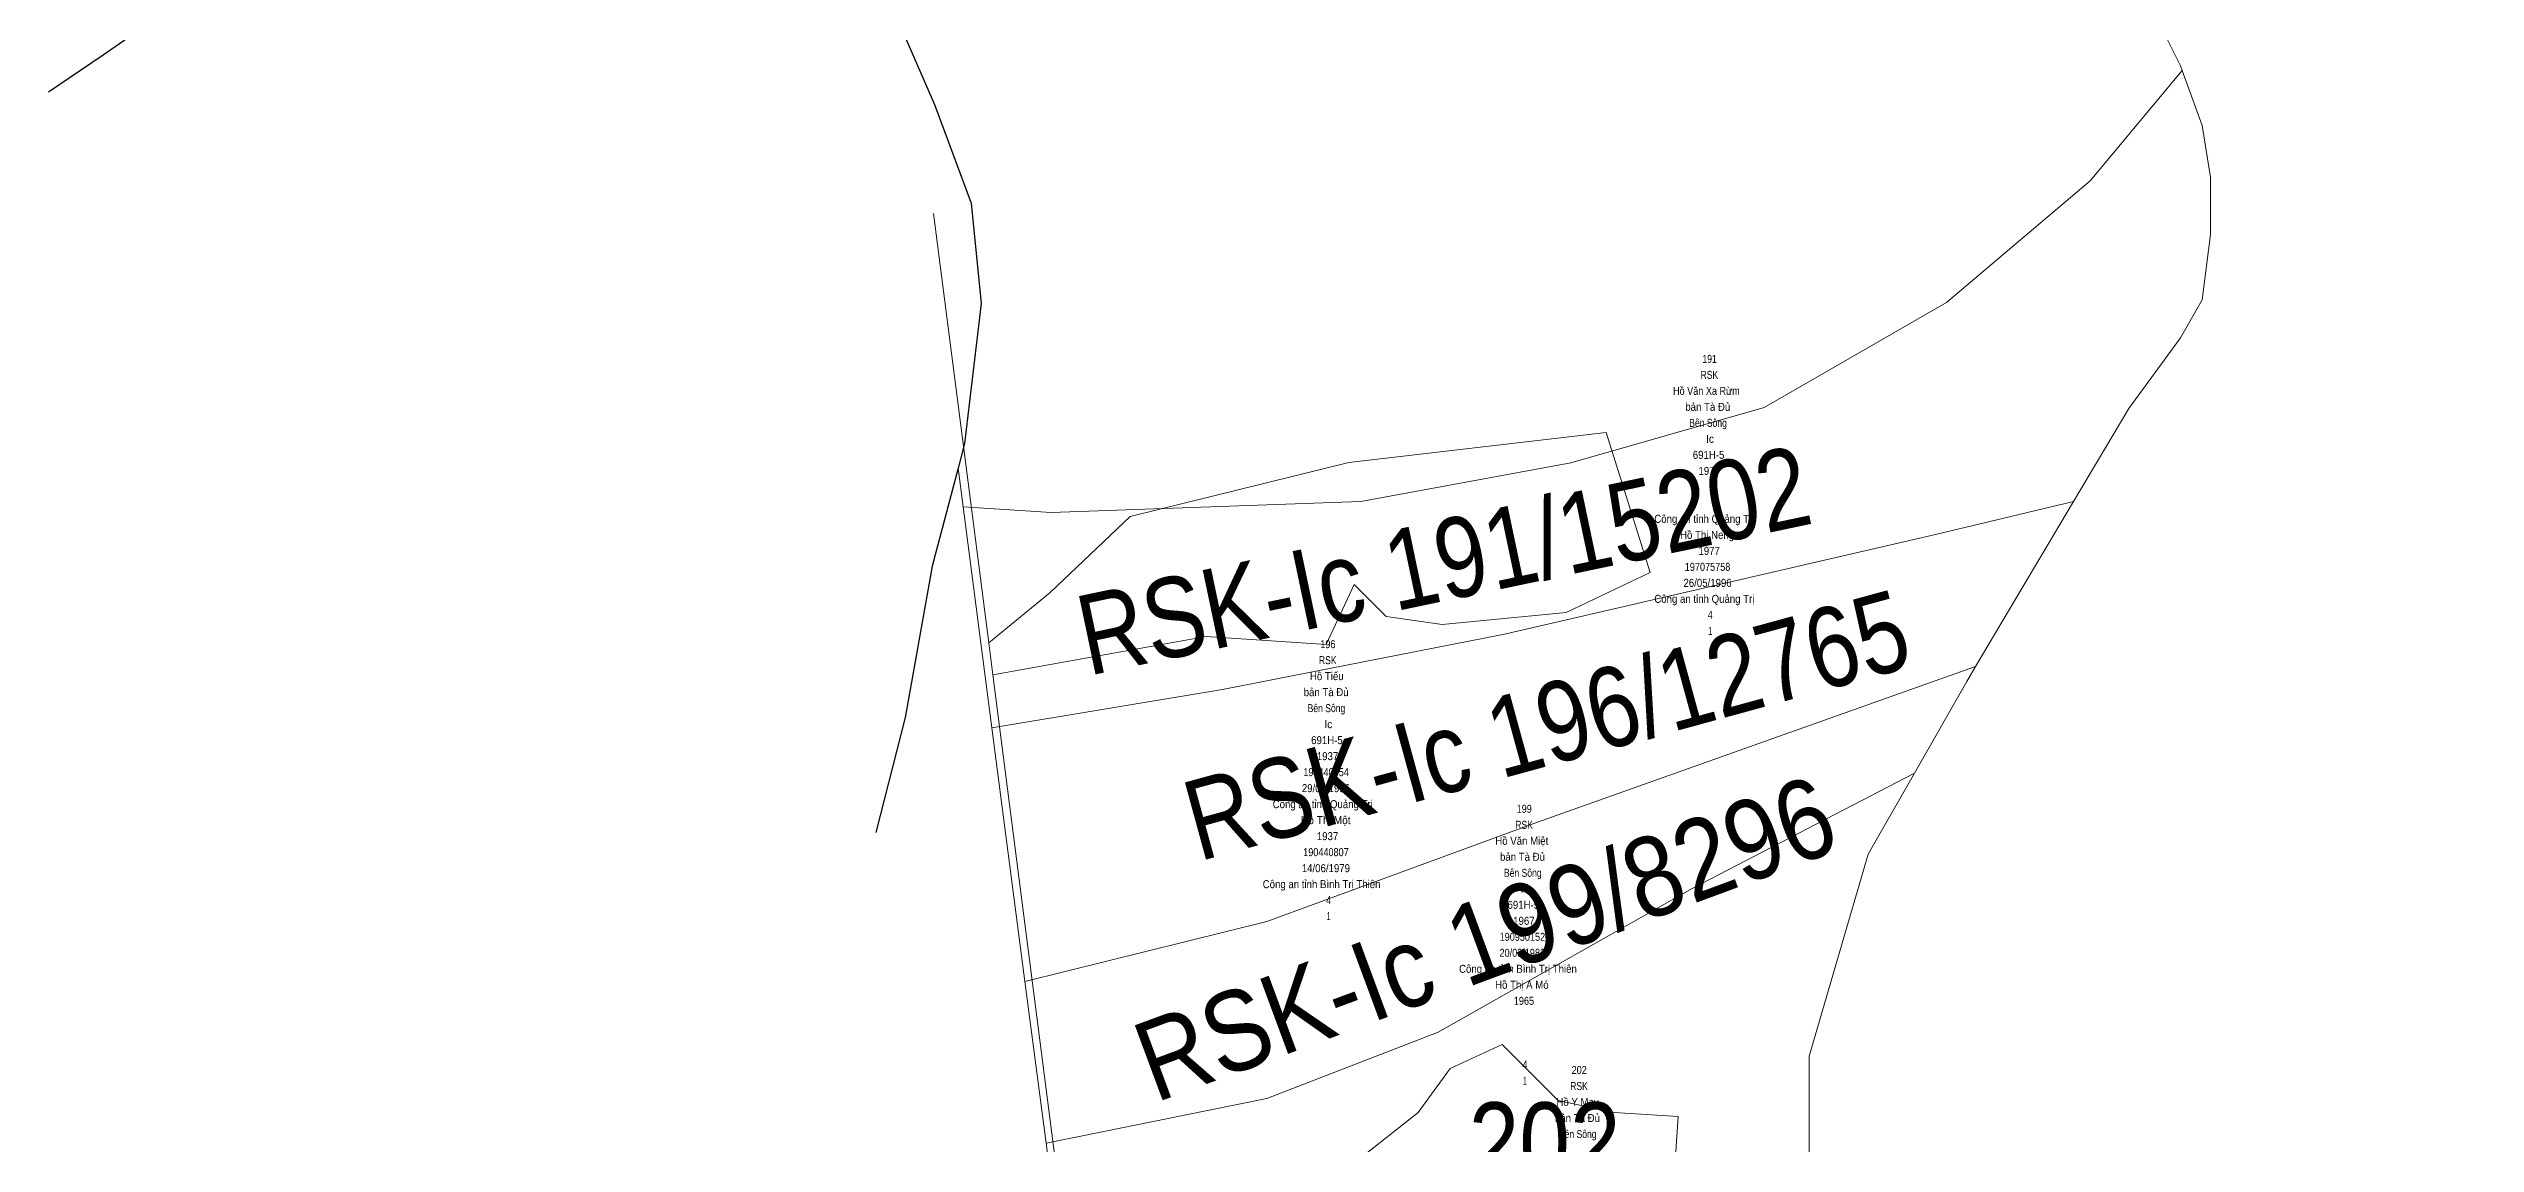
# Model space of a CAD drawing. Header units: metres. Extents: x 553188 to 554179, y 1840660 to 1841947.
# Drawn here: x 553195 to 553801, y 1841040 to 1841314 of the extents above; entities that cross this region are included whole.
import ezdxf
from ezdxf.enums import TextEntityAlignment as Align

# ---------------------------------------------------------------- set-up
doc = ezdxf.new("R2010")
doc.units = ezdxf.units.M
doc.header["$LTSCALE"] = 0.8
for name, color, linetype, lineweight in [('10', 7, 'Continuous', 13), ('12', 7, 'Continuous', 13), ('13', 7, 'Continuous', 25), ('31', 7, 'Continuous', 25)]:
    doc.layers.add(name, color=color, linetype=linetype, lineweight=lineweight)
doc.layers.add('54', color=7, linetype='Continuous')

msp = doc.modelspace()

# ---------------------------------------------------------------- linework, layer by layer
at = {"layer": '10'}
for points in [[(553415.86, 1841272.78), (553429.65, 1841165.39), (553430.67, 1841157.45), (553445.72, 1841040.2), (553452.8, 1840985), (553454.06, 1840975.21), (553460.5, 1840925.01), (553465.64, 1840884.99), (553468.93, 1840859.35), (553472.3, 1840825.28), (553473.43, 1840813.86), (553502.66, 1840777.95), (553523.1, 1840752.86), (553571.12, 1840693.86), (553609.18, 1840676.98), (553626.96, 1840669.1), (553647.05, 1840660.19), (553916.62, 1840740.08), (553925.38, 1840742.68), (553943, 1840755.39), (554060.34, 1840840.06)], [(553430.67, 1841157.45), (553484, 1841167), (553514, 1841165), (553521, 1841180), (553529, 1841172), (553543, 1841170), (553574, 1841173), (553595, 1841183), (553584, 1841218), (553519.62, 1841210.5), (553465, 1841197), (553445, 1841178), (553429.65, 1841165.39)]]:
    msp.add_lwpolyline(points, dxfattribs=at)
msp.add_lwpolyline([(553599, 1841002), (553602, 1841047), (553586, 1841048), (553572, 1841051), (553558, 1841065), (553545, 1841059), (553537, 1841048), (553518, 1841033), (553485, 1841025), (553470, 1841005), (553474, 1840982), (553574.05, 1840990.84), (553595.84, 1840991.86)], close=True, dxfattribs=at)
at = {"layer": '12'}
for points in [[(553681.98, 1841432.78), (553684.02, 1841411.02), (553679.94, 1841394.7), (553679.94, 1841375.65), (553686.73, 1841365.45), (553699.65, 1841349.81), (553718, 1841328.73), (553727.51, 1841309.68), (553727.93, 1841308.52)], [(553423.25, 1841199.39), (553445.26, 1841197.99), (553522.61, 1841200.76), (553575.1, 1841210.43), (553623.44, 1841224.25), (553669.03, 1841250.51), (553704.94, 1841280.91), (553727.93, 1841308.52)], [(553727.93, 1841308.52), (553732.95, 1841294.72), (553734.99, 1841281.8), (553734.99, 1841267.51), (553732.95, 1841251.19), (553727.51, 1841241.67), (553714.6, 1841223.99), (553700.8, 1841200.73), (553676.32, 1841159.48)], [(553421.99, 1841209.11), (553423.25, 1841199.39), (553430.44, 1841144.15), (553438.69, 1841080.75), (553443.95, 1841040.33), (553453.1, 1840970.09), (553473.43, 1840813.86)], [(553430.44, 1841144.15), (553488.08, 1841153.77), (553558.52, 1841167.59), (553666.26, 1841192.47), (553700.8, 1841200.73)], [(553438.69, 1841080.75), (553499.13, 1841095.73), (553566.81, 1841120.6), (553676.32, 1841159.48)], [(553676.32, 1841159.48), (553674.1, 1841155.74), (553661.02, 1841132.83)], [(553443.95, 1841040.33), (553499.13, 1841051.5), (553541.95, 1841068.09), (553605.49, 1841104.02), (553661.02, 1841132.83)], [(553661.02, 1841132.83), (553649.46, 1841112.6), (553634.67, 1841062.06), (553634.67, 1841034.94), (553632.08, 1841002.88)]]:
    msp.add_lwpolyline(points, dxfattribs=at)
at = {"layer": '31'}
for points in [[(553341.39, 1841343.54), (553325.86, 1841355.18), (553310.51, 1841359.49), (553289.8, 1841356.82), (553262.44, 1841349.37), (553234.98, 1841330.94), (553208.32, 1841312.35), (553194.63, 1841303.08)], [(553407.62, 1841319.47), (553416.1, 1841300), (553425.22, 1841275.3), (553427.71, 1841250.26), (553423.61, 1841215.23), (553421.99, 1841209.11)], [(553421.99, 1841209.11), (553415.5, 1841184.59), (553408.71, 1841146.78), (553401.39, 1841118)]]:
    msp.add_lwpolyline(points, dxfattribs=at)

# ---------------------------------------------------------------- texts
at = {"layer": '13'}
for s, rotation, width, p in [('RSK-Ic 191/15202', 11.881, 0.85, (553545.406, 1841176.27)), ('RSK-Ic 196/12765', 15.302, 0.85, (553571.741, 1841135.253)), ('RSK-Ic 199/8296', 20.324, 0.9, (553557.202, 1841082.197))]:
    msp.add_text(s, height=20, rotation=rotation, dxfattribs=dict(at, width=width)).set_placement(p, align=Align.CENTER)
at = {"layer": '13', "width": 0.85}
msp.add_text('202', height=20, dxfattribs=at).set_placement((553568.58, 1841030.54), align=Align.CENTER)
at = {"layer": '54'}
for s, width, p in [('191', 0.8, (553609.82, 1841235.42)), ('RSK', 0.8, (553609.76, 1841231.42)), ('Hồ Văn Xa Rừm', 0.85, (553609.015, 1841227.42)), ('bản Tà Đủ', 0.9, (553609.36, 1841223.42)), ('Bên Sông', 0.8, (553609.435, 1841219.42)), ('691H-5', 0.9, (553609.565, 1841211.42)), ('Ic', 0.95, (553609.915, 1841215.42)), ('1977', 0.9, (553609.715, 1841207.42)), ('Công an tỉnh Quảng Trị', 0.9, (553608.51, 1841195.42)), ('Hồ Thị Neng', 0.9, (553609.19, 1841191.42)), ('1977', 0.9, (553609.715, 1841187.42)), ('197075758', 0.85, (553609.31, 1841183.42)), ('Công an tỉnh Quảng Trị', 0.9, (553608.51, 1841175.42)), ('26/05/1996', 0.9, (553609.31, 1841179.42)), ('4', 0.8, (553609.98, 1841171.42)), ('196', 0.85, (553514.41, 1841164.09)), ('1', 0.7, (553609.98, 1841167.42)), ('Hồ Tiếu', 0.9, (553514.135, 1841156.09)), ('RSK', 0.8, (553514.37, 1841160.09)), ('bản Tà Đủ', 0.9, (553513.97, 1841152.09)), ('Bên Sông', 0.8, (553514.045, 1841148.09)), ('Ic', 0.95, (553514.525, 1841144.09)), ('691H-5', 0.9, (553514.175, 1841140.09)), ('190440754', 0.85, (553513.955, 1841132.09)), ('1937', 0.9, (553514.325, 1841136.09)), ('29/04/1996', 0.9, (553513.92, 1841128.09)), ('Công an tỉnh Quảng Trị', 0.9, (553513.12, 1841124.09)), ('Hồ Thị Một', 0.95, (553513.88, 1841120.09)), ('199', 0.85, (553563.48, 1841122.93)), ('1937', 0.9, (553514.325, 1841116.09)), ('Hồ Văn Miệt', 0.9, (553562.875, 1841114.93)), ('RSK', 0.8, (553563.45, 1841118.93)), ('14/06/1979', 0.9, (553513.91, 1841108.09)), ('190440807', 0.85, (553513.925, 1841112.09)), ('bản Tà Đủ', 0.9, (553563.05, 1841110.93)), ('Công an tỉnh Bình Trị Thiên', 0.9, (553512.835, 1841104.09)), ('Bên Sông', 0.8, (553563.125, 1841106.93)), ('Ic', 0.95, (553563.605, 1841102.93)), ('4', 0.8, (553514.59, 1841100.09)), ('1', 0.7, (553514.59, 1841096.09)), ('691H-5', 0.9, (553563.255, 1841098.93)), ('190950152', 0.85, (553563.025, 1841090.93)), ('1967', 0.9, (553563.405, 1841094.93)), ('20/03/1983', 0.85, (553563, 1841086.93)), ('Công an tỉnh Bình Trị Thiên', 0.9, (553561.915, 1841082.93)), ('Hồ Thị A Mó', 0.9, (553562.895, 1841078.93)), ('1965', 0.85, (553563.415, 1841074.93)), ('4', 0.8, (553563.67, 1841058.93)), ('1', 0.7, (553563.67, 1841054.93)), ('RSK', 0.8, (553577.18, 1841053.63)), ('202', 0.85, (553577.23, 1841057.63)), ('Hồ Y May', 0.9, (553576.815, 1841049.63)), ('bản Tà Đủ', 0.9, (553576.78, 1841045.63)), ('Bên Sông', 0.8, (553576.855, 1841041.63))]:
    msp.add_text(s, height=2, dxfattribs=dict(at, width=width)).set_placement(p, align=Align.CENTER)

doc.saveas('drawing.dxf')
